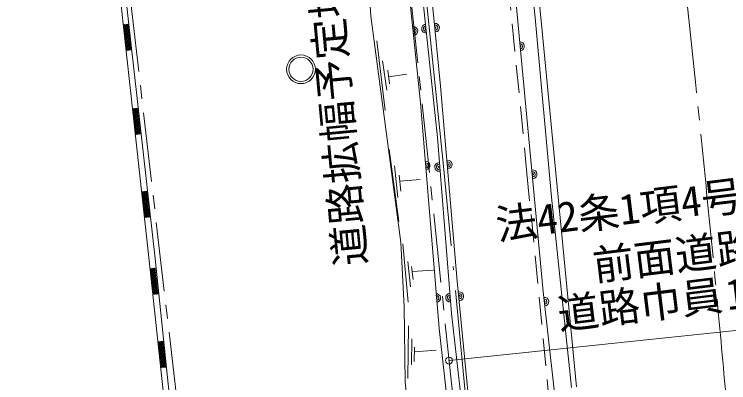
# Model space of a CAD drawing. Units: millimetres at full size, sheet at 1:400; details may follow other scales. Extents: x -117226 to 115574, y -80033 to 82367.
# Drawn here: x 51661 to 72356, y 32476 to 43141 of the extents above; entities that cross this region are included whole.
import ezdxf
from ezdxf.enums import TextEntityAlignment as Align

# ---------------------------------------------------------------- set-up
doc = ezdxf.new("R2010")
doc.units = ezdxf.units.MM
doc.header["$LTSCALE"] = 400
doc.header["$PDMODE"] = 32
doc.header["$PDSIZE"] = 200
for name, pattern in [('CHAIN1', [8, 5, -1, 1, -1]), ('CHAIN2', [12, 9, -1, 1, -1]), ('DASHED2', [3, 2, -1]), ('LONG_DASHED_DOTTED', [15.25, 12, -1.5, 0.25, -1.5])]:
    doc.linetypes.add(name, pattern=pattern)
for name, color, linetype, lineweight in [('0-0_通芯', 7, 'CHAIN1', 9), ('0-8_寸法', 3, 'Continuous', 9), ('0-9_文字', 3, 'Continuous', 9), ('D-A_Layer218', 4, 'CHAIN2', 5), ('E-1_太線', 4, 'Continuous', 5)]:
    doc.layers.add(name, color=color, linetype=linetype, lineweight=lineweight)
doc.styles.add('ＭＳ ゴシック', font='')
doc.styles.get('ＭＳ ゴシック').set_extended_font_data('MS Gothic')

msp = doc.modelspace()

# ---------------------------------------------------------------- linework, layer by layer
at = {"layer": '0-0_通芯'}
for p, q in [((58586.3, 12875.6), (52009.7, 69545.2)), ((60460, 69188), (66391.1, 12829.6))]:
    msp.add_line(p, q, dxfattribs=at)
at = {"layer": '0-8_寸法', "color": 7}
msp.add_line((64256, 33117.3), (79884.2, 34762), dxfattribs=at)
at = {"layer": '0-8_寸法', "color": 6}
msp.add_point((64256, 33117.3), dxfattribs=at)
at = {"layer": 'D-A_Layer218'}
msp.add_line((67667.8, 76867.4), (71372.5, 41359.8), dxfattribs=at)
msp.add_arc((-624848.3, -31280.6), 700000, 358.05826, 5.95642, dxfattribs=at)
at = {"layer": 'E-1_太線'}
for p, q in [((54971.8, 42856), (54822.7, 42839.2)), ((54861.3, 42843.6), (54827, 42800.7)), ((54914, 42849.5), (54833, 42748)), ((54986.7, 42722.8), (54838.6, 42841)), ((54966.7, 42855.4), (54838.9, 42695.3)), ((54980.8, 42775.5), (54891.3, 42846.9)), ((54974.9, 42828.2), (54944, 42852.8)), ((54992.7, 42670.1), (54826.9, 42802.4)), ((54998.6, 42617.4), (54832.8, 42749.7)), ((55004.5, 42564.7), (54838.7, 42697)), ((55010.4, 42512), (54844.6, 42644.3)), ((54977.1, 42808.4), (54844.8, 42642.6)), ((54983, 42755.7), (54850.7, 42589.9)), ((54989, 42703), (54856.6, 42537.2)), ((54994.9, 42650.3), (54862.6, 42484.5)), ((55016.3, 42459.3), (54850.5, 42591.6)), ((55022.3, 42406.6), (54856.4, 42538.9)), ((55028.2, 42353.9), (54862.4, 42486.2)), ((55034.1, 42301.2), (54868.3, 42433.5)), ((55000.8, 42597.6), (54868.5, 42431.8)), ((55006.7, 42544.9), (54874.4, 42379.1)), ((55012.6, 42492.2), (54880.3, 42326.4)), ((55018.6, 42439.5), (54886.2, 42273.7)), ((55040, 42248.5), (54874.2, 42380.8)), ((55045.9, 42195.8), (54880.1, 42328.1)), ((55051.8, 42143.1), (54886, 42275.4)), ((55035.2, 42108.4), (54892, 42222.7)), ((55024.5, 42386.8), (54892.2, 42221)), ((55030.4, 42334.1), (54898.1, 42168.3)), ((55036.3, 42281.4), (54904, 42115.6)), ((55042.2, 42228.7), (54937.5, 42097.4)), ((62163.9, 42373.6), (62403.1, 40353.2)), ((54982.5, 42102.5), (54897.9, 42170)), ((54929.8, 42096.5), (54903.8, 42117.3)), ((54906.4, 42093.9), (55055.5, 42110.7)), ((55048.2, 42176), (54990.2, 42103.3)), ((55054.1, 42123.3), (55042.9, 42109.2)), ((62450.4, 40948.7), (62325.9, 41792.1)), ((62525.7, 41126), (62484.1, 41522.5)), ((62504.1, 41332), (63027.5, 41411.1)), ((55236.2, 40423.5), (55087.1, 40406.8)), ((55257, 40237.6), (55091.2, 40370)), ((55125.7, 40411.1), (55091.4, 40368.2)), ((55178.4, 40417), (55097.4, 40315.5)), ((55251.1, 40290.3), (55103, 40408.5)), ((55231.1, 40422.9), (55103.3, 40262.8)), ((55241.5, 40375.9), (55109.2, 40210.1)), ((55245.2, 40343), (55155.7, 40414.5)), ((55239.3, 40395.7), (55208.4, 40420.4)), ((55263, 40184.9), (55097.2, 40317.3)), ((55268.9, 40132.2), (55103.1, 40264.6)), ((55274.8, 40079.5), (55109, 40211.9)), ((55280.7, 40026.8), (55114.9, 40159.2)), ((55247.4, 40323.2), (55115.1, 40157.4)), ((55253.4, 40270.5), (55121, 40104.7)), ((55259.3, 40217.8), (55127, 40052)), ((55265.2, 40165.1), (55132.9, 39999.3)), ((55286.6, 39974.1), (55120.8, 40106.4)), ((55292.6, 39921.4), (55126.8, 40053.7)), ((55298.5, 39868.7), (55132.7, 40001)), ((55304.4, 39816), (55138.6, 39948.3)), ((55271.1, 40112.4), (55138.8, 39946.6)), ((55277, 40059.7), (55144.7, 39893.9)), ((55282.9, 40007), (55150.6, 39841.2)), ((55288.9, 39954.3), (55156.5, 39788.5)), ((55310.3, 39763.3), (55144.5, 39895.6)), ((55316.2, 39710.6), (55150.4, 39842.9)), ((55299.6, 39675.9), (55156.4, 39790.2)), ((55246.9, 39670), (55162.3, 39737.5)), ((55294.8, 39901.6), (55162.5, 39735.8)), ((55300.7, 39848.9), (55168.4, 39683.1)), ((55306.6, 39796.2), (55201.9, 39664.9)), ((55312.5, 39743.5), (55254.6, 39670.8)), ((55194.2, 39664.1), (55168.2, 39684.8)), ((55170.8, 39661.4), (55319.9, 39678.2)), ((55318.5, 39690.8), (55307.3, 39676.8)), ((62523.8, 39227.5), (62803, 37145.4)), ((62767.9, 37841.4), (62673, 38751)), ((62854.6, 38017.5), (62808.3, 38483.7)), ((62825.9, 38306.7), (63419.2, 38354.1)), ((55506.1, 38019.7), (55357.1, 38003)), ((55527, 37833.8), (55361.2, 37966.2)), ((55395.6, 38007.3), (55361.4, 37964.4)), ((55532.9, 37781.1), (55367.1, 37913.5)), ((55448.3, 38013.2), (55367.3, 37911.7)), ((55521.1, 37886.5), (55373, 38004.8)), ((55501, 38019.1), (55373.2, 37859)), ((55511.5, 37972.1), (55379.2, 37806.3)), ((55517.4, 37919.4), (55385.1, 37753.6)), ((55515.2, 37939.2), (55425.7, 38010.7)), ((55509.3, 37992), (55478.4, 38016.6)), ((55538.8, 37728.4), (55373, 37860.8)), ((55544.8, 37675.7), (55379, 37808.1)), ((55550.7, 37623), (55384.9, 37755.4)), ((55556.6, 37570.3), (55390.8, 37702.7)), ((55523.3, 37866.7), (55391, 37700.9)), ((55529.2, 37814), (55396.9, 37648.2)), ((55535.2, 37761.3), (55402.8, 37595.5)), ((55541.1, 37708.6), (55408.8, 37542.8)), ((55562.5, 37517.6), (55396.7, 37650)), ((55568.4, 37464.9), (55402.6, 37597.3)), ((55574.4, 37412.2), (55408.6, 37544.6)), ((55580.3, 37359.5), (55414.5, 37491.9)), ((55547, 37655.9), (55414.7, 37490.1)), ((55552.9, 37603.2), (55420.6, 37437.4)), ((55558.8, 37550.5), (55426.5, 37384.7)), ((55564.7, 37497.8), (55432.4, 37332)), ((55586.2, 37306.8), (55420.4, 37439.2)), ((55569.6, 37272.1), (55426.3, 37386.5)), ((55516.9, 37266.2), (55432.2, 37333.7)), ((55464.2, 37260.3), (55438.1, 37281)), ((55570.7, 37445.1), (55438.3, 37279.3)), ((55440.8, 37257.7), (55589.8, 37274.4)), ((55576.6, 37392.4), (55471.8, 37261.1)), ((55582.5, 37339.7), (55524.5, 37267.1)), ((55588.4, 37287), (55577.2, 37273)), ((62912.5, 36499.8), (63068.9, 34810.8)), ((63135.8, 35254.3), (63058.3, 35989.1)), ((63214.5, 35465.8), (63170.6, 35839.5)), ((55743.6, 35793.8), (55594.5, 35776.7)), ((55764.9, 35608), (55598.8, 35739.9)), ((55633.1, 35781.1), (55599, 35738.2)), ((55771, 35555.3), (55604.8, 35687.2)), ((55685.8, 35787.2), (55605, 35685.5)), ((55758.8, 35660.7), (55610.4, 35778.5)), ((55777, 35502.6), (55610.9, 35634.5)), ((55738.4, 35793.2), (55611.1, 35632.8)), ((55749, 35746.3), (55617.1, 35580.1)), ((55755.1, 35693.6), (55623.2, 35527.4)), ((55761.1, 35640.9), (55629.2, 35474.7)), ((55752.8, 35713.4), (55663.1, 35784.6)), ((55746.7, 35766.1), (55715.8, 35790.6)), ((63187.4, 35696), (63804.2, 35730.2)), ((55783.1, 35450), (55616.9, 35581.9)), ((55789.1, 35397.3), (55623, 35529.2)), ((55795.2, 35344.6), (55629, 35476.5)), ((55801.2, 35291.9), (55635.1, 35423.8)), ((55767.2, 35588.2), (55635.3, 35422.1)), ((55773.2, 35535.5), (55641.3, 35369.4)), ((55779.3, 35482.8), (55647.4, 35316.7)), ((55785.3, 35430.1), (55653.4, 35264)), ((55807.3, 35239.2), (55641.1, 35371.1)), ((55813.3, 35186.5), (55647.2, 35318.4)), ((55819.4, 35133.8), (55653.2, 35265.7)), ((55825.4, 35081.2), (55659.3, 35213.1)), ((55791.4, 35377.5), (55659.5, 35211.3)), ((55797.4, 35324.8), (55665.5, 35158.6)), ((55803.5, 35272.1), (55671.6, 35105.9)), ((55809.5, 35219.4), (55677.7, 35053.3)), ((55808.9, 35046.4), (55665.3, 35160.4)), ((55756.2, 35040.3), (55671.4, 35107.7)), ((55703.5, 35034.3), (55677.5, 35055)), ((55680.1, 35031.6), (55829.2, 35048.7)), ((55815.6, 35166.7), (55711.2, 35035.2)), ((55821.7, 35114), (55763.9, 35041.2)), ((55827.7, 35061.3), (55816.6, 35047.3)), ((63082.1, 34121.3), (63058.7, 32600.1)), ((63166.9, 32993.4), (63171.8, 33743.1)), ((55980.1, 33675.2), (55831.1, 33658.1)), ((56001.4, 33489.4), (55835.3, 33621.3)), ((55869.6, 33662.5), (55835.5, 33619.5)), ((56007.5, 33436.7), (55841.3, 33568.6)), ((55922.3, 33668.5), (55841.5, 33566.8)), ((55995.4, 33542.1), (55847, 33659.9)), ((55975, 33674.6), (55847.6, 33514.2)), ((55985.5, 33627.6), (55853.6, 33461.5)), ((55991.6, 33574.9), (55859.7, 33408.8)), ((55989.3, 33594.7), (55899.6, 33665.9)), ((55983.3, 33647.4), (55952.3, 33672)), ((56013.5, 33384), (55847.4, 33515.9)), ((56019.6, 33331.3), (55853.4, 33463.2)), ((56025.6, 33278.6), (55859.5, 33410.5)), ((56031.7, 33225.9), (55865.5, 33357.8)), ((55997.6, 33522.2), (55865.7, 33356.1)), ((56003.7, 33469.6), (55871.8, 33303.4)), ((56009.8, 33416.9), (55877.9, 33250.7)), ((56015.8, 33364.2), (55883.9, 33198)), ((63245.7, 33089.5), (63252.1, 33504.3)), ((63250, 33365.1), (63879, 33419.3)), ((56037.7, 33173.3), (55871.6, 33305.2)), ((56043.8, 33120.6), (55877.7, 33252.5)), ((56049.8, 33067.9), (55883.7, 33199.8)), ((56055.9, 33015.2), (55889.8, 33147.1)), ((56021.9, 33311.5), (55890, 33145.4)), ((56027.9, 33258.8), (55896, 33092.7)), ((56034, 33206.1), (55902.1, 33040)), ((56040, 33153.4), (55908.1, 32987.3)), ((56062, 32962.5), (55895.8, 33094.4)), ((56045.4, 32927.8), (55901.9, 33041.7)), ((55992.7, 32921.7), (55907.9, 32989)), ((55940, 32915.6), (55914, 32936.3)), ((56046.1, 33100.7), (55914.2, 32934.6)), ((55916.7, 32913), (56065.7, 32930.1)), ((56052.1, 33048.1), (55947.7, 32916.5)), ((56058.2, 32995.4), (56000.4, 32922.6)), ((56064.2, 32942.7), (56053.1, 32928.6))]:
    msp.add_line(p, q, dxfattribs=at)
for points in [[(53576.7, 73243.8), (60484, 73762.7), (60931.8, 68959.7), (61679.6, 62161.5), (62147.6, 57480.3), (62715.9, 51444.5), (63435.4, 44124.8), (63918, 39578.1), (64327.3, 34475.7), (64955, 28956.4), (65522.9, 23329.7), (66107.2, 18249.8), (66816.8, 12412)], [(60876, 73312.9), (61351.4, 68033.8), (61881.1, 63688.9), (62334.4, 58442.9), (62910.4, 52484.8), (63405.5, 47157.6), (63564.2, 45585.3), (64009.4, 41059.5), (64488.3, 35414.5), (64800.4, 32226.5), (65180.9, 28921.7), (65689.9, 24319.4), (66285.2, 18955.3), (67072.3, 12544.2)], [(67947.2, 32351.7), (67412.5, 37846), (66920.1, 42956.1), (66291.5, 49076.6), (66178.4, 50448.1), (65712.7, 55406), (65285.8, 60235.2), (64840.5, 65126.7), (64311.6, 69696.6), (64194.1, 71421.8)], [(67798.1, 32335.2), (67217.7, 37846.9), (66760.6, 42932.7), (66147.6, 49077.7), (65995.6, 50453.1), (65590.8, 55365.7), (65100.4, 60214.3), (64644.8, 65133), (64184.2, 69743.5), (64021.9, 71268.7)], [(51944.9, 69535.9), (52705.6, 63483.2), (53330.4, 57422.4), (54539.1, 46806.4), (55737.2, 36071.1), (56643.6, 27415.3), (57799.9, 17612.3), (58417.6, 12981.5), (52744.4, 13502), (44486.4, 14213.4), (34382.6, 15099.2)], [(51789.4, 69525.3), (52570.5, 63447.8), (53198.6, 57403), (54371.7, 46920.3), (55561.8, 36104.6), (56494.6, 27397.9), (57703.4, 17568.4), (58221.6, 13206.8), (52757.4, 13651.4), (44499.4, 14362.9), (34395.7, 15248.6)], [(58324, 13366.2), (62382, 13066.8), (63294.6, 13021.8), (66273.8, 12804.8), (65989.3, 15425.5), (65214.7, 22429.8), (64630, 28102.2), (63969.8, 34043.5), (63428.1, 40581.4), (62766.7, 46919.9), (62199.9, 52980.3), (61478.8, 59866.1), (60822.9, 66455.3), (60520.2, 69336.8), (60904.2, 69311.3)], [(46273.4, 13902.1), (46266.1, 13736.5), (48446.8, 13534.4), (52361.6, 13221.9), (54926.5, 12976.4), (57877.8, 12671.5), (58734.4, 12998.6), (61515.7, 12757.3), (62517.7, 12700.5), (65792.3, 12419.1), (66737.3, 12366.6), (67259.3, 12392.5), (68100.1, 12504), (68423.3, 12588.6), (68883.8, 12954.8), (69189.2, 13469.7), (69316.7, 14268.5), (68919.7, 17616.5), (68065.8, 25458.2), (66983.5, 35113.6), (66083.1, 44687), (65348.3, 53309.9), (64236.9, 63656)], [(59014.1, 13315.3), (62093, 13849.4), (64670.2, 13750.6), (65296.8, 14693.9), (64789.9, 17716.3), (63804.2, 24346.7), (63515.7, 27166.3), (63251.6, 29985.5), (62978.7, 32490.9), (62952, 34674.9), (62857.4, 36530.6), (62484.5, 39379.7), (61984.7, 43091), (61709.8, 47220.6), (61520.2, 48612.8), (61975, 50968.4), (62250.8, 52301.5)]]:
    msp.add_lwpolyline(points, dxfattribs=at)
at = {"layer": 'E-1_太線', "linetype": 'DASHED2'}
msp.add_lwpolyline([(60526.6, 73310.1), (60888.4, 73324.4), (61361, 73306.2), (61794.3, 73178), (62343.2, 72893.8), (62736.3, 72456.3), (62957.8, 72048.2), (63219.1, 71411.9), (63301.1, 70980.3), (63604.3, 68643.3), (64136.3, 63174.3), (64712.8, 57080.5), (65730.7, 46443.7), (66512, 38536.8), (67386.3, 29573.9), (67822.8, 25855.8), (68494.5, 19199.9), (69016.9, 15037), (69093.8, 13975.7), (68934.9, 13349.5), (68579.3, 12949.3), (67939.5, 12600.1), (66769.8, 12549.9)], dxfattribs=at)
at = {"layer": 'E-1_太線', "linetype": 'LONG_DASHED_DOTTED'}
msp.add_lwpolyline([(66939.1, 12545.2), (66297.2, 17774.7), (65598.8, 23928.4), (64900, 30366.6), (64081, 38842.5), (63349.9, 45933.5), (62730, 53045.6), (61944, 61128.1), (61031, 69585.2), (60699.4, 73293)], dxfattribs=at)
at = {"layer": 'E-1_太線'}
for radius in [416.4, 350]:
    msp.add_circle((59964.9, 41549.3), radius, dxfattribs=at)
for centre, radius, start, end in [((63585.7, 42725.1), 125, 95.86574, 275.86574), ((63851.1, 42753), 125, 275.98695, 95.98695), ((63222.6, 42655.1), 125, 276.14906, 96.14906), ((63222.6, 42655.1), 75, 276.14906, 96.14906), ((63222.6, 42655.1), 25, 276.14906, 96.14906), ((63585.7, 42725.1), 75, 95.86574, 275.86574), ((63585.7, 42725.1), 25, 95.86574, 275.86574), ((63851.1, 42753), 75, 275.98695, 95.98695), ((63851.1, 42753), 25, 275.98695, 95.98695), ((66310.2, 42215.5), 125, 275.76359, 95.76359), ((66310.2, 42215.5), 75, 275.76359, 95.76359), ((66310.2, 42215.5), 25, 275.76359, 95.76359), ((64215.9, 38793), 125, 275.41382, 95.41382), ((63577.1, 38763.5), 125, 275.60854, 95.60854), ((63577.1, 38763.5), 75, 275.60854, 95.60854), ((63577.1, 38763.5), 25, 275.60854, 95.60854), ((63965, 38723.3), 125, 95.39079, 275.39079), ((63965, 38723.3), 75, 95.39079, 275.39079), ((63965, 38723.3), 25, 95.39079, 275.39079), ((64215.9, 38793), 75, 275.41382, 95.41382), ((64215.9, 38793), 25, 275.41382, 95.41382), ((66676.8, 38510.5), 125, 275.76359, 95.76359), ((66676.8, 38510.5), 75, 275.76359, 95.76359), ((66676.8, 38510.5), 25, 275.76359, 95.76359), ((63883.1, 34926.9), 125, 275.60854, 95.60854), ((63883.1, 34926.9), 75, 275.60854, 95.60854), ((64283.6, 34938.8), 125, 95.39079, 275.39079), ((64283.6, 34938.8), 75, 95.39079, 275.39079), ((64552.5, 34977.9), 125, 275.94308, 95.94308), ((64552.5, 34977.9), 75, 275.94308, 95.94308), ((64552.5, 34977.9), 25, 275.94308, 95.94308), ((63883.1, 34926.9), 25, 275.60854, 95.60854), ((64283.6, 34938.8), 25, 95.39079, 275.39079), ((67016.1, 34822.3), 125, 276.39585, 96.39585), ((67016.1, 34822.3), 75, 276.39585, 96.39585), ((67016.1, 34822.3), 25, 276.39585, 96.39585)]:
    msp.add_arc(centre, radius, start, end, dxfattribs=at)

# ---------------------------------------------------------------- texts
at = {"layer": '0-8_寸法', "style": 'ＭＳ ゴシック'}
for s, p in [('法42条1項4号道路', (65697.1, 36337)), ('前面道路', (68507, 35159.7)), ('15,000', (72352.9, 34312)), ('道路巾員\u3000', (67486.6, 33746.9))]:
    msp.add_text(s, height=879.8, rotation=7.014, dxfattribs=at).set_placement(p, align=Align.BOTTOM_LEFT)
at = {"layer": '0-9_文字', "style": 'ＭＳ ゴシック'}
msp.add_text('道路拡幅予定地', height=879.8, rotation=95.328, dxfattribs=at).set_placement((62119.1, 35923.6), align=Align.BOTTOM_LEFT)

doc.saveas('drawing.dxf')
